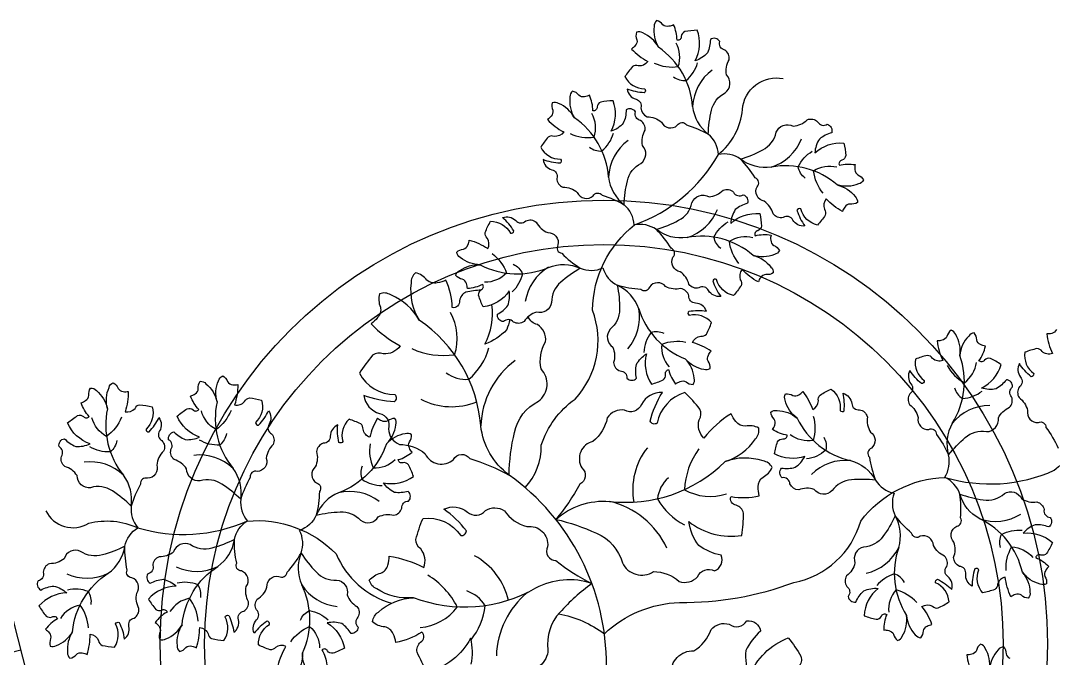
# Model space of a CAD drawing. Header units: millimetres. Extents: x 290.7 to 367.8, y 729.2 to 750.9.
# Drawn here: x 348.747 to 349.306, y 744.06 to 744.405 of the extents above; entities that cross this region are included whole.
import ezdxf

# ---------------------------------------------------------------- set-up
doc = ezdxf.new("R2010")
doc.units = ezdxf.units.MM
for name, color, linetype in [('LAYOUT', 4, 'Continuous'), ('VEGET', 64, 'Continuous'), ('VEGET-I', 62, 'Continuous')]:
    doc.layers.add(name, color=color, linetype=linetype)

# ---------------------------------------------------------------- blocks, each defined once
blk = doc.blocks.new('VEGET-06')
at = {"layer": 'VEGET'}
for points in [[(0.02247, 0.3048, -0.080473), (0.01283, 0.30686, 0.299055), (0.0178, 0.30113, -0.444536), (0.02059, 0.29624, 0.302847), (0.02401, 0.29132, -0.177588), (0.03214, 0.28831, 0.507771), (0.04105, 0.28647, -0.55411), (0.04619, 0.28675, -0.053606), (0.05854, 0.28145, -0.053038), (0.06037, 0.29491, -0.229968), (0.06799, 0.30471, 0.453009), (0.06884, 0.31486, -0.177588), (0.07032, 0.32341, 0.302847), (0.06778, 0.32884, -0.444536), (0.06496, 0.33371, 0.420063), (0.05969, 0.33488, -0.102766), (0.05807, 0.32733, -0.124976), (0.0512, 0.32281, 0.21297), (0.0523, 0.34006, 0.034334), (0.0453, 0.33924, 0.263361), (0.04329, 0.33654, -0.496173), (0.04092, 0.33438, 0.105189), (0.03897, 0.34309, -0.101835), (0.03626, 0.34225, -0.254881), (0.03298, 0.34313, 0.174488), (0.02943, 0.34543, 0.236152), (0.02798, 0.34216, 0.172046), (0.03049, 0.33043, 0.172046), (0.0216, 0.33849, 0.236152), (0.01805, 0.33888, 0.174488), (0.01826, 0.33465, -0.254881), (0.01737, 0.33138, -0.101835), (0.01528, 0.32945, 0.081157), (0.02445, 0.32241, -0.26839), (0.01907, 0.3199, 0.263361), (0.01573, 0.31952, 0.034334), (0.01151, 0.31388, 0.28167), (0.02268, 0.30709, -0.447648)], [(-0.02496, 0.26509, -0.080473), (-0.0346, 0.26715, 0.299055), (-0.02963, 0.26142, -0.444536), (-0.02684, 0.25654, 0.302847), (-0.02341, 0.25161, -0.177588), (-0.01528, 0.2486, 0.507771), (-0.00638, 0.24676, -0.55411), (-0.00123, 0.24704, -0.053606), (0.01112, 0.24175, -0.053038), (0.01294, 0.25521, -0.229968), (0.02056, 0.265, 0.453009), (0.02141, 0.27516, -0.177588), (0.02289, 0.2837, 0.302847), (0.02036, 0.28914, -0.444536), (0.01753, 0.294, 0.420063), (0.01226, 0.29517, -0.102766), (0.01065, 0.28762, -0.124976), (0.00377, 0.2831, 0.21297), (0.00487, 0.30035, 0.034334), (-0.00212, 0.29954, 0.263361), (-0.00414, 0.29684, -0.496173), (-0.00651, 0.29467, 0.105189), (-0.00845, 0.30338, -0.101835), (-0.01117, 0.30254, -0.254881), (-0.01444, 0.30342, 0.174488), (-0.018, 0.30572, 0.236152), (-0.01944, 0.30245, 0.172046), (-0.01694, 0.29073, 0.172046), (-0.02582, 0.29878, 0.236152), (-0.02938, 0.29917, 0.174488), (-0.02917, 0.29494, -0.254881), (-0.03006, 0.29167, -0.101835), (-0.03215, 0.28974, 0.081157), (-0.02297, 0.2827, -0.26839), (-0.02835, 0.2802, 0.263361), (-0.0317, 0.27981, 0.034334), (-0.03591, 0.27417, 0.28167), (-0.02475, 0.26738, -0.447648)], [(0.10851, 0.23856, 0.080473), (0.11296, 0.22976, -0.299055), (0.10615, 0.2331, 0.444536), (0.10071, 0.23455, -0.302847), (0.09508, 0.2366, 0.177588), (0.09009, 0.24369, -0.507771), (0.08603, 0.25183, 0.55411), (0.08499, 0.25688, 0.053606), (0.07671, 0.26746, 0.053038), (0.08926, 0.27267, 0.229968), (0.09678, 0.28254, -0.453009), (0.10638, 0.28596, 0.177588), (0.11427, 0.28957, -0.302847), (0.12017, 0.28851, 0.444536), (0.12559, 0.28702, -0.420063), (0.12807, 0.28223, 0.102766), (0.12119, 0.27874, 0.124976), (0.11857, 0.27093, -0.21297), (0.13496, 0.27641, -0.034334), (0.13597, 0.26944, -0.263361), (0.13387, 0.2668, 0.496173), (0.13239, 0.26395, -0.105189), (0.14131, 0.2643, 0.101835), (0.14119, 0.26146, 0.254881), (0.14287, 0.25852, -0.174488), (0.14601, 0.25567, -0.236152), (0.14321, 0.25344, -0.172046), (0.13124, 0.25286, -0.172046), (0.14129, 0.24633, -0.236152), (0.14258, 0.24299, -0.174488), (0.13844, 0.24211, 0.254881), (0.1355, 0.24042, 0.101835), (0.13418, 0.2379, -0.081157), (0.12502, 0.24498, 0.26839), (0.12397, 0.23913, -0.263361), (0.12446, 0.2358, -0.034334), (0.12008, 0.23028, -0.28167), (0.11067, 0.23934, 0.447648)], [(0.06108, 0.19885, 0.080473), (0.06553, 0.19006, -0.299055), (0.05872, 0.19339, 0.444536), (0.05329, 0.19484, -0.302847), (0.04765, 0.19689, 0.177588), (0.04266, 0.20399, -0.507771), (0.03861, 0.21213, 0.55411), (0.03757, 0.21717, 0.053606), (0.02929, 0.22776, 0.053038), (0.04183, 0.23296, 0.229968), (0.04935, 0.24283, -0.453009), (0.05895, 0.24625, 0.177588), (0.06684, 0.24986, -0.302847), (0.07274, 0.2488, 0.444536), (0.07817, 0.24731, -0.420063), (0.08065, 0.24252, 0.102766), (0.07376, 0.23903, 0.124976), (0.07115, 0.23123, -0.21297), (0.08754, 0.2367, -0.034334), (0.08854, 0.22973, -0.263361), (0.08645, 0.22709, 0.496173), (0.08496, 0.22425, -0.105189), (0.09388, 0.22459, 0.101835), (0.09376, 0.22175, 0.254881), (0.09545, 0.21881, -0.174488), (0.09858, 0.21596, -0.236152), (0.09579, 0.21373, -0.172046), (0.08381, 0.21315, -0.172046), (0.09387, 0.20662, -0.236152), (0.09516, 0.20329, -0.174488), (0.09101, 0.2024, 0.254881), (0.08808, 0.20071, 0.101835), (0.08675, 0.1982, -0.081157), (0.0776, 0.20527, 0.26839), (0.07655, 0.19943, -0.263361), (0.07703, 0.1961, -0.034334), (0.07266, 0.19058, -0.28167), (0.06324, 0.19964, 0.447648)], [(-0.05107, 0.22694, 0.080473), (-0.05738, 0.23451, -0.299055), (-0.04999, 0.23279, 0.444536), (-0.04437, 0.23259, -0.302847), (-0.03842, 0.23186, 0.177588), (-0.03197, 0.22606, -0.507771), (-0.02619, 0.21904, 0.55411), (-0.02405, 0.21436, 0.053606), (-0.01361, 0.2059, 0.053038), (-0.02466, 0.19801, 0.229968), (-0.02978, 0.18671, -0.453009), (-0.03837, 0.18122, 0.177588), (-0.04525, 0.17593, -0.302847), (-0.05124, 0.17565, 0.444536), (-0.05686, 0.17588, -0.420063), (-0.06035, 0.18, 0.102766), (-0.05442, 0.18494, 0.124976), (-0.05362, 0.19313, -0.21297), (-0.06837, 0.18412, -0.034334), (-0.07091, 0.19069, -0.263361), (-0.06946, 0.19373, 0.496173), (-0.06865, 0.19684, -0.105189), (-0.07726, 0.1945, 0.101835), (-0.07779, 0.1973, 0.254881), (-0.08009, 0.19979, -0.174488), (-0.08378, 0.20186, -0.236152), (-0.08156, 0.20466, -0.172046), (-0.07002, 0.20791, -0.172046), (-0.08128, 0.21202, -0.236152), (-0.08328, 0.21498, -0.174488), (-0.07944, 0.21677, 0.254881), (-0.07696, 0.21908, 0.101835), (-0.07623, 0.22182, -0.081157), (-0.06573, 0.21698, 0.26839), (-0.06601, 0.22291, -0.263361), (-0.06723, 0.22605, -0.034334), (-0.0642, 0.23241, -0.28167), (-0.053, 0.22569, 0.447648)], [(0.04763, 0.18167, -0.080473), (0.05748, 0.18182, 0.299055), (0.05136, 0.18629, -0.444536), (0.04754, 0.19043, 0.302847), (0.0431, 0.19446, -0.177588), (0.0345, 0.19557, 0.507771), (0.02541, 0.19537, -0.55411), (0.02046, 0.19394, -0.053606), (0.00724, 0.19633, -0.053038), (0.00847, 0.18281, -0.229968), (0.00324, 0.17156, 0.453009), (0.00469, 0.16147, -0.177588), (0.00517, 0.15281, 0.302847), (0.00886, 0.14808, -0.444536), (0.0127, 0.14397, 0.420063), (0.0181, 0.14401, -0.102766), (0.01798, 0.15173, -0.124976), (0.02367, 0.15768, 0.21297), (0.02646, 0.14062, 0.034334), (0.03309, 0.14298, 0.263361), (0.03445, 0.14606, -0.496173), (0.03628, 0.1487, 0.105189), (0.04013, 0.14065, -0.101835), (0.04259, 0.14208, -0.254881), (0.04597, 0.14196, 0.174488), (0.04995, 0.14051, 0.236152), (0.05063, 0.14402, 0.172046), (0.04556, 0.15489, 0.172046), (0.05602, 0.14903, 0.236152), (0.05957, 0.14945, 0.174488), (0.05843, 0.15352, -0.254881), (0.05856, 0.15691, -0.101835), (0.06016, 0.15926, 0.081157), (0.04964, 0.16406, -0.26839), (0.05432, 0.16771, 0.263361), (0.05749, 0.16884, 0.034334), (0.06034, 0.17528, 0.28167), (0.04794, 0.17939, -0.447648)], [(0.17871, 0.14093, -0.080473), (0.17216, 0.1483, 0.299055), (0.17277, 0.14074, -0.444536), (0.17212, 0.13515, 0.302847), (0.17197, 0.12916, -0.177588), (0.17673, 0.12191, 0.507771), (0.18282, 0.11516, -0.55411), (0.18713, 0.11234, -0.053606), (0.19394, 0.10076, -0.053038), (0.20339, 0.11051, -0.229968), (0.21532, 0.11389, 0.453009), (0.22203, 0.12157, -0.177588), (0.22828, 0.12758, 0.302847), (0.22946, 0.13346, -0.444536), (0.23006, 0.13905, 0.420063), (0.22651, 0.14312, -0.102766), (0.22074, 0.13799, -0.124976), (0.21252, 0.13842, 0.21297), (0.22362, 0.15167, 0.034334), (0.21751, 0.15515, 0.263361), (0.21429, 0.15417, -0.496173), (0.21109, 0.15384, 0.105189), (0.21469, 0.16201, -0.101835), (0.212, 0.16294, -0.254881), (0.20988, 0.16558, 0.174488), (0.20838, 0.16954, 0.236152), (0.20528, 0.16776, 0.172046), (0.20035, 0.15683, 0.172046), (0.19796, 0.16858, 0.236152), (0.19533, 0.17101, 0.174488), (0.19299, 0.16748, -0.254881), (0.19034, 0.16537, -0.101835), (0.18752, 0.16505, 0.081157), (0.19074, 0.15394, -0.26839), (0.18492, 0.15511, 0.263361), (0.182, 0.15678, 0.034334), (0.17526, 0.15474, 0.28167), (0.18023, 0.14265, -0.447648)], [(-0.25663, 0.11371, 0.080473), (-0.25105, 0.12184, -0.299055), (-0.25071, 0.11426, 0.444536), (-0.24937, 0.1088, -0.302847), (-0.24847, 0.10287, 0.177588), (-0.25229, 0.09508, -0.507771), (-0.25749, 0.08762, 0.55411), (-0.26141, 0.08429, 0.053606), (-0.26673, 0.07194, 0.053038), (-0.27732, 0.08045, 0.229968), (-0.28958, 0.08231, -0.453009), (-0.29719, 0.08909, 0.177588), (-0.30414, 0.09428, -0.302847), (-0.30604, 0.09996, 0.444536), (-0.30734, 0.10544, -0.420063), (-0.30433, 0.10992, 0.102766), (-0.29796, 0.10555, 0.124976), (-0.28986, 0.107, -0.21297), (-0.30253, 0.11876, -0.034334), (-0.29689, 0.12298, -0.263361), (-0.29358, 0.12241, 0.496173), (-0.29037, 0.12247, -0.105189), (-0.29495, 0.13013, 0.101835), (-0.2924, 0.13139, 0.254881), (-0.29063, 0.13428, -0.174488), (-0.28964, 0.13839, -0.236152), (-0.28634, 0.13702, -0.172046), (-0.28008, 0.12679, -0.172046), (-0.27918, 0.13874, -0.236152), (-0.27687, 0.14147, -0.174488), (-0.27411, 0.13826, 0.254881), (-0.27121, 0.1365, 0.101835), (-0.26837, 0.13654, -0.081157), (-0.27018, 0.12512, 0.26839), (-0.26456, 0.127, -0.263361), (-0.26186, 0.12902, -0.034334), (-0.25492, 0.12783, -0.28167), (-0.25835, 0.11523, 0.447648)], [(-0.19489, 0.11754, 0.080473), (-0.18931, 0.12567, -0.299055), (-0.18897, 0.11809, 0.444536), (-0.18763, 0.11263, -0.302847), (-0.18673, 0.1067, 0.177588), (-0.19056, 0.09892, -0.507771), (-0.19575, 0.09145, 0.55411), (-0.19968, 0.08812, 0.053606), (-0.20499, 0.07578, 0.053038), (-0.21558, 0.08428, 0.229968), (-0.22785, 0.08615, -0.453009), (-0.23546, 0.09293, 0.177588), (-0.24241, 0.09811, -0.302847), (-0.24431, 0.1038, 0.444536), (-0.24561, 0.10927, -0.420063), (-0.24259, 0.11375, 0.102766), (-0.23623, 0.10939, 0.124976), (-0.22813, 0.11084, -0.21297), (-0.2408, 0.12259, -0.034334), (-0.23516, 0.12681, -0.263361), (-0.23184, 0.12624, 0.496173), (-0.22863, 0.12631, -0.105189), (-0.23322, 0.13396, 0.101835), (-0.23067, 0.13522, 0.254881), (-0.22889, 0.13811, -0.174488), (-0.2279, 0.14223, -0.236152), (-0.2246, 0.14085, -0.172046), (-0.21835, 0.13062, -0.172046), (-0.21745, 0.14258, -0.236152), (-0.21514, 0.14531, -0.174488), (-0.21238, 0.1421, 0.254881), (-0.20948, 0.14034, 0.101835), (-0.20664, 0.14038, -0.081157), (-0.20845, 0.12895, 0.26839), (-0.20282, 0.13084, -0.263361), (-0.20013, 0.13286, -0.034334), (-0.19319, 0.13167, -0.28167), (-0.19662, 0.11906, 0.447648)], [(0.02576, 0.11974, -0.080473), (0.03264, 0.13594, 0.299055), (0.02091, 0.12917, -0.444536), (0.01139, 0.12595, 0.302847), (0.0016, 0.12162, -0.177588), (-0.00645, 0.10838, 0.507771), (-0.0127, 0.0934, -0.55411), (-0.01395, 0.08429, -0.053606), (-0.02743, 0.06444, -0.053038), (-0.00446, 0.05666, -0.229968), (0.01012, 0.03997, 0.453009), (0.02763, 0.03502, -0.177588), (0.04211, 0.02953, 0.302847), (0.0525, 0.03213, -0.444536), (0.06199, 0.03542, 0.420063), (0.06583, 0.04427, -0.102766), (0.05315, 0.04966, -0.124976), (0.04756, 0.06325, 0.21297), (0.07742, 0.05546, 0.034334), (0.07837, 0.068, 0.263361), (0.07433, 0.07244, -0.496173), (0.07134, 0.07734, 0.105189), (0.08727, 0.07779, -0.101835), (0.08672, 0.08283, -0.254881), (0.08937, 0.08828, 0.174488), (0.09461, 0.09372, 0.236152), (0.08937, 0.09737, 0.172046), (0.06797, 0.09697, 0.172046), (0.0851, 0.1098, 0.236152), (0.087, 0.1159, 0.174488), (0.07952, 0.11698, -0.254881), (0.07408, 0.11965, -0.101835), (0.07142, 0.12396, 0.081157), (0.05595, 0.11027, -0.26839), (0.05339, 0.12055, 0.263361), (0.05385, 0.12655, 0.034334), (0.04539, 0.13586, 0.28167), (0.0297, 0.11859, -0.447648)], [(0.13507, 0.12566, 0.080473), (0.13447, 0.1355, -0.299055), (0.1394, 0.12974, 0.444536), (0.14381, 0.12625, -0.302847), (0.14817, 0.12213, 0.177588), (0.14994, 0.11364, -0.507771), (0.15043, 0.10456, 0.55411), (0.14939, 0.09952, 0.053606), (0.15278, 0.08652, 0.053038), (0.1392, 0.08671, 0.229968), (0.12838, 0.08064, -0.453009), (0.11821, 0.08131, 0.177588), (0.10954, 0.08112, -0.302847), (0.10455, 0.08444, 0.444536), (0.10016, 0.08795, -0.420063), (0.09978, 0.09334, 0.102766), (0.10749, 0.09381, 0.124976), (0.11298, 0.09994, -0.21297), (0.09577, 0.10142, -0.034334), (0.09761, 0.10821, -0.263361), (0.10058, 0.1098, 0.496173), (0.10307, 0.11183, -0.105189), (0.09475, 0.11505, 0.101835), (0.09598, 0.11761, 0.254881), (0.09561, 0.12098, -0.174488), (0.09386, 0.12483, -0.236152), (0.09731, 0.12578, -0.172046), (0.10853, 0.12155, -0.172046), (0.10189, 0.13154, -0.236152), (0.10203, 0.13511, -0.174488), (0.10618, 0.13428, 0.254881), (0.10955, 0.13467, 0.101835), (0.11177, 0.13645, -0.081157), (0.11736, 0.12632, 0.26839), (0.12064, 0.13127, -0.263361), (0.12152, 0.13452, -0.034334), (0.12773, 0.13785, -0.28167), (0.13278, 0.1258, 0.447648)], [(-0.14969, 0.10784, -0.080473), (-0.15032, 0.11767, 0.299055), (-0.15449, 0.11134, -0.444536), (-0.15844, 0.10733, 0.302847), (-0.16225, 0.1027, -0.177588), (-0.16294, 0.09405, 0.507771), (-0.1623, 0.08498, -0.55411), (-0.16063, 0.08011, -0.053606), (-0.16238, 0.06679, -0.053038), (-0.14893, 0.06867, -0.229968), (-0.13744, 0.06399, 0.453009), (-0.12743, 0.06593, -0.177588), (-0.11881, 0.06682, 0.302847), (-0.11426, 0.07074, -0.444536), (-0.11035, 0.07477, 0.420063), (-0.11065, 0.08017, -0.102766), (-0.11835, 0.07967, -0.124976), (-0.12457, 0.08507, 0.21297), (-0.10767, 0.08868, 0.034334), (-0.11035, 0.09519, 0.263361), (-0.11349, 0.0964, -0.496173), (-0.11621, 0.0981, 0.105189), (-0.10836, 0.10233, -0.101835), (-0.1099, 0.10472, -0.254881), (-0.10995, 0.10811, 0.174488), (-0.1087, 0.11215, 0.236152), (-0.11224, 0.11266, 0.172046), (-0.12284, 0.10707, 0.172046), (-0.1175, 0.1178, 0.236152), (-0.11809, 0.12133, 0.174488), (-0.1221, 0.11998, -0.254881), (-0.12549, 0.11995, -0.101835), (-0.12791, 0.12144, 0.081157), (-0.1322, 0.1107, -0.26839), (-0.13607, 0.1152, 0.263361), (-0.13735, 0.11831, 0.034334), (-0.14392, 0.12084, 0.28167), (-0.14743, 0.10826, -0.447648)], [(0.20878, 0.03659, 0.080473), (0.20716, 0.02687, -0.299055), (0.20365, 0.0336, 0.444536), (0.20013, 0.03798, -0.302847), (0.19681, 0.04297, 0.177588), (0.19698, 0.05165, -0.507771), (0.19854, 0.06061, 0.55411), (0.20069, 0.06528, 0.053606), (0.20029, 0.07872, 0.053038), (0.21348, 0.07548, 0.229968), (0.22539, 0.07898, -0.453009), (0.23515, 0.07604, 0.177588), (0.24364, 0.07428, -0.302847), (0.24777, 0.06993, 0.444536), (0.25126, 0.06552, -0.420063), (0.25041, 0.06019, 0.102766), (0.2428, 0.06145, 0.124976), (0.23607, 0.05672, -0.21297), (0.25252, 0.05142, -0.034334), (0.2492, 0.04521, -0.263361), (0.24595, 0.04432, 0.496173), (0.24307, 0.04291, -0.105189), (0.25045, 0.0379, 0.101835), (0.24868, 0.03569, 0.254881), (0.24829, 0.03232, -0.174488), (0.24913, 0.02817, -0.236152), (0.24556, 0.02802, -0.172046), (0.23557, 0.03465, -0.172046), (0.2398, 0.02344, -0.236152), (0.23886, 0.01998, -0.174488), (0.235, 0.02173, 0.254881), (0.23163, 0.0221, 0.101835), (0.22907, 0.02086, -0.081157), (0.22589, 0.03198, 0.26839), (0.22158, 0.0279, -0.263361), (0.22, 0.02493, -0.034334), (0.21321, 0.02307, -0.28167), (0.21099, 0.03595, 0.447648)], [(0.18776, 0.03072, -0.080473), (0.1958, 0.02501, 0.299055), (0.19351, 0.03224, -0.444536), (0.19289, 0.03783, 0.302847), (0.1917, 0.04371, -0.177588), (0.18543, 0.0497, 0.507771), (0.17798, 0.05492, -0.55411), (0.17315, 0.0567, -0.053606), (0.16391, 0.06646, -0.053038), (0.1569, 0.05484, -0.229968), (0.14602, 0.04887, 0.453009), (0.14121, 0.03988, -0.177588), (0.13646, 0.03262, 0.302847), (0.13663, 0.02663, -0.444536), (0.13729, 0.02104, 0.420063), (0.14167, 0.01788, -0.102766), (0.14614, 0.02416, -0.124976), (0.15425, 0.02559, 0.21297), (0.14639, 0.01019, 0.034334), (0.15314, 0.00817, 0.263361), (0.15606, 0.00984, -0.496173), (0.15909, 0.01089, 0.105189), (0.15742, 0.00212, -0.101835), (0.16025, 0.00181, -0.254881), (0.16291, -0.00029, 0.174488), (0.16526, -0.00381, 0.236152), (0.16788, -0.00138, 0.172046), (0.17024, 0.01037, 0.172046), (0.17519, -0.00054, 0.236152), (0.1783, -0.00231, 0.174488), (0.17979, 0.00165, -0.254881), (0.1819, 0.0043, -0.101835), (0.18459, 0.00524, 0.081157), (0.17896, 0.01534, -0.26839), (0.18489, 0.01551, 0.263361), (0.18811, 0.01454, 0.034334), (0.19422, 0.01804, 0.28167), (0.18666, 0.0287, -0.447648)], [(-0.21172, 0.01027, -0.080473), (-0.20889, 0.00083, 0.299055), (-0.20625, 0.00794, -0.444536), (-0.2033, 0.01273, 0.302847), (-0.20063, 0.01809, -0.177588), (-0.20189, 0.02667, 0.507771), (-0.20455, 0.03537, -0.55411), (-0.20726, 0.03974, -0.053606), (-0.20855, 0.05312, -0.053038), (-0.22123, 0.04827, -0.229968), (-0.23348, 0.05025, 0.453009), (-0.2428, 0.04612, -0.177588), (-0.251, 0.04332, 0.302847), (-0.25455, 0.03848, -0.444536), (-0.25747, 0.03367, 0.420063), (-0.25596, 0.02848, -0.102766), (-0.24857, 0.03069, -0.124976), (-0.2413, 0.02683, 0.21297), (-0.25696, 0.01952, 0.034334), (-0.25289, 0.01377, 0.263361), (-0.24956, 0.0133, -0.496173), (-0.24652, 0.01226, 0.105189), (-0.25323, 0.00637, -0.101835), (-0.25119, 0.00439, -0.254881), (-0.25038, 0.0011, 0.174488), (-0.2507, -0.00312, 0.236152), (-0.24713, -0.00282, 0.172046), (-0.23805, 0.005, 0.172046), (-0.24085, -0.00666, 0.236152), (-0.23949, -0.00996, 0.174488), (-0.23588, -0.00775, -0.254881), (-0.23258, -0.00696, -0.101835), (-0.22989, -0.00787, 0.081157), (-0.22812, 0.00356, -0.26839), (-0.22333, 0.00004, 0.263361), (-0.22139, -0.00271, 0.034334), (-0.21442, -0.0037, 0.28167), (-0.21382, 0.00935, -0.447648)], [(-0.27345, 0.00643, -0.080473), (-0.27063, -0.00301, 0.299055), (-0.26798, 0.0041, -0.444536), (-0.26504, 0.00889, 0.302847), (-0.26236, 0.01426, -0.177588), (-0.26362, 0.02284, 0.507771), (-0.26628, 0.03154, -0.55411), (-0.269, 0.03591, -0.053606), (-0.27028, 0.04929, -0.053038), (-0.28296, 0.04443, -0.229968), (-0.29521, 0.04642, 0.453009), (-0.30453, 0.04229, -0.177588), (-0.31274, 0.03948, 0.302847), (-0.31629, 0.03465, -0.444536), (-0.3192, 0.02984, 0.420063), (-0.3177, 0.02465, -0.102766), (-0.3103, 0.02686, -0.124976), (-0.30304, 0.023, 0.21297), (-0.31869, 0.01568, 0.034334), (-0.31462, 0.00994, 0.263361), (-0.31129, 0.00947, -0.496173), (-0.30825, 0.00842, 0.105189), (-0.31496, 0.00254, -0.101835), (-0.31292, 0.00056, -0.254881), (-0.31212, -0.00274, 0.174488), (-0.31243, -0.00696, 0.236152), (-0.30887, -0.00666, 0.172046), (-0.29978, 0.00117, 0.172046), (-0.30258, -0.01049, 0.236152), (-0.30122, -0.0138, 0.174488), (-0.29761, -0.01159, -0.254881), (-0.29432, -0.0108, -0.101835), (-0.29162, -0.01171, 0.081157), (-0.28985, -0.00028, -0.26839), (-0.28507, -0.00379, 0.263361), (-0.28312, -0.00654, 0.034334), (-0.27615, -0.00753, 0.28167), (-0.27556, 0.00552, -0.447648)]]:
    blk.add_lwpolyline(points, format="xyb", close=True, dxfattribs=at)
for points in [[(-0.06947, 0.19372, 0.023593), (-0.07803, 0.19249, 0.263361), (-0.08159, 0.18765, -0.496173), (-0.08581, 0.18376, 0.105189), (-0.08937, 0.19929, -0.101835), (-0.09421, 0.19777, -0.254881), (-0.10007, 0.19929, 0.174488), (-0.10644, 0.20337, 0.236152), (-0.10899, 0.19751, 0.172046), (-0.10439, 0.1766, 0.172046), (-0.12034, 0.19089, 0.236152), (-0.12669, 0.19155, 0.174488)], [(-0.12669, 0.19155, 0.174488), (-0.12628, 0.184, -0.254881), (-0.12783, 0.17815, -0.101835), (-0.13154, 0.17469, 0.081157), (-0.11508, 0.16221, -0.26839), (-0.12466, 0.15768, 0.263361), (-0.13063, 0.15695, 0.034334), (-0.1381, 0.14684, 0.28167), (-0.11809, 0.13484, -0.447648), (-0.11844, 0.13075, -0.080473), (-0.13567, 0.13432, 0.299055), (-0.12674, 0.12414, -0.444536), (-0.12171, 0.11544, 0.302847), (-0.11554, 0.10669, -0.177588), (-0.10099, 0.10139, 0.507771), (-0.08506, 0.0982, -0.55411), (-0.07589, 0.09877, -0.053606), (-0.05378, 0.08944, -0.053038), (-0.05065, 0.11349, -0.229968), (-0.03715, 0.13106, 0.453009), (-0.03574, 0.1492, -0.177588), (-0.03319, 0.16448, 0.302847), (-0.03778, 0.17416, -0.270667), (-0.04286, 0.17871, 0.420063)], [(-0.05324, 0.1769, -0.043254), (-0.0551, 0.17136, -0.124976), (-0.06733, 0.16321, 0.152188), (-0.0634, 0.18539, 0.034334)], [(0.25473, 0.17137, -0.254881), (0.25207, 0.16926, -0.101835), (0.24925, 0.16895, 0.081157), (0.25247, 0.15784, -0.26839), (0.24665, 0.15901, 0.263361), (0.24373, 0.16068, 0.034334), (0.23699, 0.15863, 0.28167), (0.24196, 0.14655, -0.447648), (0.24044, 0.14483, -0.080473), (0.23389, 0.1522, 0.299055), (0.2345, 0.14464, -0.444536), (0.23385, 0.13905, 0.302847), (0.2337, 0.13305, -0.177588), (0.23846, 0.12581, 0.507771), (0.24455, 0.11905, -0.55411), (0.24886, 0.11623, -0.053606), (0.25567, 0.10465, -0.053038)], [(-0.07516, -0.0172, 0.124976), (-0.07542, -0.00251, -0.21297), (-0.09973, -0.02151, -0.034334), (-0.10558, -0.01038, -0.263361), (-0.10363, -0.00469, 0.496173), (-0.10284, 0.00098, -0.105189), (-0.11764, -0.00492, 0.101835), (-0.11913, -0.00007, 0.254881), (-0.12373, 0.00387, -0.174488), (-0.1307, 0.00679, -0.236152), (-0.12734, 0.01222, -0.172046), (-0.10753, 0.02034, -0.172046), (-0.12835, 0.02532, -0.236152), (-0.13251, 0.03017, -0.174488), (-0.12607, 0.03412, 0.254881), (-0.12214, 0.03873, 0.101835), (-0.12141, 0.04375, -0.081157), (-0.10178, 0.03732, 0.26839), (-0.1035, 0.04778, -0.263361), (-0.1063, 0.0531, -0.034334), (-0.10224, 0.065, -0.28167), (-0.08098, 0.05538, 0.447648), (-0.07782, 0.05799, 0.080473), (-0.09057, 0.07013, -0.299055), (-0.07711, 0.06858, 0.444536), (-0.0671, 0.06939, -0.302847), (-0.05639, 0.0693, 0.177588), (-0.04375, 0.06035, -0.507771), (-0.03207, 0.04907, 0.55411), (-0.0273, 0.04121, 0.053606), (-0.00705, 0.02834, 0.053038), (-0.02505, 0.01208, 0.229968), (-0.03181, -0.00902, -0.453009), (-0.04592, -0.02051, 0.177588)], [(-0.1664, -0.02231, -0.172046), (-0.1702, -0.01094, -0.172046), (-0.17376, -0.02239, -0.236152)], [(-0.1838, -0.01782, -0.081157), (-0.17947, -0.0071, 0.26839), (-0.18538, -0.00767, -0.263361), (-0.18846, -0.00904, -0.034334), (-0.19495, -0.00632, -0.28167), (-0.18879, 0.0052, 0.447648), (-0.19013, 0.00706, 0.080473), (-0.19739, 0.00039, -0.299055), (-0.19602, 0.00785, 0.444536), (-0.1961, 0.01348, -0.302847), (-0.19565, 0.01946, 0.177588), (-0.19018, 0.02619, -0.507771), (-0.18344, 0.0323, 0.55411), (-0.17887, 0.03466, 0.053606), (-0.17092, 0.0455, 0.053038), (-0.16251, 0.03484, 0.229968), (-0.15097, 0.03028, -0.453009), (-0.14508, 0.02196, 0.177588), (-0.13946, 0.01535, -0.302847), (-0.13889, 0.00938, 0.444536), (-0.13885, 0.00376, -0.420063), (-0.14279, 0.00007, 0.102766), (-0.14802, 0.00575, 0.124976), (-0.15623, 0.00615, -0.21297), (-0.14652, -0.00814, -0.034334), (-0.15296, -0.011, -0.263361), (-0.15607, -0.0097, 0.496173), (-0.15921, -0.00904, -0.105189), (-0.15646, -0.01753, 0.101835)], [(0.03764, -0.0227, -0.453009), (0.05032, -0.00963, 0.177588), (0.06008, 0.00239, -0.302847), (0.07037, 0.00535, 0.444536), (0.08023, 0.00726, -0.420063), (0.088, 0.00154, 0.102766), (0.07974, -0.00949, 0.124976), (0.08172, -0.02405, -0.21297), (0.10364, -0.00232, -0.034334), (0.11075, -0.01269, -0.263361), (0.10948, -0.01857, 0.496173)], [(0.22868, -0.01392, -0.254881), (0.22656, -0.01127, 0.174488), (0.22506, -0.00731, 0.236152), (0.22196, -0.00909, 0.172046), (0.21703, -0.02002, 0.172046), (0.21464, -0.00827, 0.236152), (0.21201, -0.00585, 0.174488), (0.20967, -0.00938, -0.254881), (0.20702, -0.01149, -0.101835), (0.20419, -0.0118, 0.081157), (0.20741, -0.02291, -0.26839)]]:
    blk.add_lwpolyline(points, format="xyb", dxfattribs=at)
at = {"layer": 'VEGET-I'}
for points in [[(0.02806, 0.32151, 0.141386), (0.0416, 0.31952, 0.210123), (0.04034, 0.33282, 0.210123)], [(0.03891, 0.31386, 0.187629), (0.04604, 0.31173, 0.152006), (0.05244, 0.32166)], [(-0.04471, 0.08234, 0.19541), (-0.03559, 0.10619, -0.16319), (-0.01656, 0.13219, 0.283578), (-0.00671, 0.18239, -0.225144), (0.017, 0.23042, 0.180253), (0.06423, 0.27004, 0.200258), (0.07785, 0.29534, -0.457443), (0.10077, 0.31275)], [(-0.01936, 0.28181, 0.141386), (-0.00582, 0.27981, 0.210123), (-0.00709, 0.29311, 0.210123)], [(-0.00851, 0.27415, 0.187629), (-0.00139, 0.27202, 0.152006), (0.00502, 0.28196)], [(0.13124, 0.25286, 0.227943), (0.09401, 0.26291, -0.2044), (0.07671, 0.26746, 0.204998), (0.06423, 0.27004, 0.204998)], [(0.11306, 0.25677, -0.187629), (0.10918, 0.26311, -0.152006), (0.11715, 0.27185)], [(0.12323, 0.24824, -0.141386), (0.11784, 0.26081, -0.210123), (0.13102, 0.26299, -0.210123)], [(0.08381, 0.21315, 0.227943), (0.04658, 0.22321, -0.2044), (0.02929, 0.22776, 0.204998), (0.0168, 0.23033, 0.204998)], [(0.06564, 0.21706, -0.187629), (0.06175, 0.22341, -0.152006), (0.06972, 0.23214)], [(0.07581, 0.20853, -0.141386), (0.07042, 0.22111, -0.210123), (0.0836, 0.22329, -0.210123)], [(-0.06325, 0.21421, -0.141386), (-0.05518, 0.20316, -0.210123), (-0.06754, 0.19808, -0.210123)], [(-0.07002, 0.20791, 0.227943), (-0.03148, 0.20645, -0.2044), (-0.01361, 0.2059, 0.204998), (-0.00086, 0.20618, 0.204998)], [(-0.05143, 0.20817, -0.187629), (-0.04622, 0.20286, -0.152006), (-0.05203, 0.19256)], [(-0.05378, 0.08944, -0.2044), (-0.06969, 0.11712, 0.227943), (-0.10439, 0.1766, 0.227943)], [(0.03364, 0.16915, 0.187629), (0.02621, 0.16963, 0.152006), (0.02219, 0.15852)], [(0.04592, 0.16413, 0.141386), (0.03228, 0.16303, 0.210123), (0.03649, 0.15036, 0.210123)], [(-0.08917, 0.1471, 0.187629), (-0.07643, 0.14337, 0.152006), (-0.06509, 0.16117)], [(0.19311, 0.15108, 0.141386), (0.20284, 0.14146, 0.210123), (0.2097, 0.15292, 0.210123)], [(0.19732, 0.13849, 0.187629), (0.2018, 0.13255, 0.152006), (0.21285, 0.13676)], [(-0.21045, 0.12582, -0.141386), (-0.2189, 0.11505, -0.210123), (-0.22714, 0.12557, -0.210123)], [(0.11771, 0.12262, -0.141386), (0.11767, 0.10894, -0.210123), (0.10471, 0.11217, -0.210123)], [(-0.27219, 0.12198, -0.141386), (-0.28063, 0.11122, -0.210123), (-0.28887, 0.12174, -0.210123)], [(0.10853, 0.12155, 0.227943), (0.13872, 0.09755, -0.2044), (0.15278, 0.08652, 0.204998), (0.16323, 0.0792, 0.204998)], [(-0.21305, 0.1128, -0.187629), (-0.21676, 0.10635, -0.152006), (-0.22824, 0.10915)], [(0.12366, 0.11075, -0.187629), (0.12471, 0.10339, -0.152006), (0.11393, 0.09853)], [(-0.27479, 0.10897, -0.187629), (-0.27849, 0.10251, -0.152006), (-0.28998, 0.10531)], [(-0.12284, 0.10707, -0.227943), (-0.1498, 0.07949, 0.2044), (-0.16238, 0.06679, -0.204998), (-0.17183, 0.05822, -0.204998)], [(-0.13209, 0.10698, 0.141386), (-0.13034, 0.09341, 0.210123), (-0.11788, 0.09823, 0.210123)], [(0, 0, -0.184108), (0.04229, 0.01762, 0.090654), (0.10674, 0.02889, 0.283578), (0.14442, 0.0635, -0.225144), (0.19197, 0.08814, 0.180253), (0.25349, 0.09209, -0.331613), (0.27623, 0.0957, 0.460523), (0.30035, 0.10468, 0.460523)], [(0.05315, 0.10425, 0.141386), (0.04505, 0.08119, 0.210123), (0.0688, 0.07889, 0.210123)], [(-0.13651, 0.09447, 0.187629), (-0.13663, 0.08703, 0.152006), (-0.12533, 0.08355)], [(-0.02743, 0.06444, -0.2044), (0.00283, 0.07461, 0.227943), (0.06797, 0.09697, 0.227943)], [(0.03605, 0.08783, 0.187629), (0.02989, 0.07606, 0.152006), (0.04513, 0.06146)], [(0.23557, 0.03465, 0.227943), (0.21153, 0.06481, -0.2044), (0.20029, 0.07872, 0.204998), (0.19176, 0.08819, 0.204998)], [(-0.31478, 0.06923, 0.442149), (-0.29067, 0.06228, -0.170927), (-0.26299, 0.05975, 0.180253), (-0.20146, 0.06351, -0.225144), (-0.15121, 0.04499, 0.225652), (-0.11993, 0.01718, 0.090654)], [(-0.29978, 0.00117, -0.227943), (-0.27969, 0.03409, 0.2044), (-0.27028, 0.04929, -0.204998), (-0.26299, 0.05975, -0.204998)], [(-0.23805, 0.005, -0.227943), (-0.21796, 0.03792, 0.2044), (-0.20855, 0.05312, -0.204998), (-0.20126, 0.06359, -0.204998)], [(0.22324, 0.04857, -0.187629), (0.22387, 0.05598, -0.152006), (0.23546, 0.0583)], [(0.22638, 0.03567, -0.141386), (0.22949, 0.049, -0.210123), (0.2414, 0.04294, -0.210123)], [(-0.00705, 0.02834, 0.2044), (-0.03887, 0.02566, -0.227943), (-0.10753, 0.02034)], [(-0.10381, 0.00351, 0.210123), (-0.08293, 0.01505, 0.141386), (-0.09951, 0.033)], [(0.16908, 0.02893, 0.187629), (0.16338, 0.03371, 0.152006), (0.15356, 0.02714)], [(-0.28929, 0.01651, 0.187629), (-0.29084, 0.02379, 0.152006), (-0.30263, 0.02464)], [(-0.22755, 0.02035, 0.187629), (-0.2291, 0.02762, 0.152006), (-0.24089, 0.02847)], [(-0.0752, -0.00334, 0.14874), (-0.06731, 0.01577, 0.187629), (-0.07763, 0.02412, 0.187629)], [(0.176, 0.0176, 0.141386), (0.16436, 0.0248, 0.210123), (0.16025, 0.01209, 0.210123)], [(-0.22906, 0.00716, 0.141386), (-0.23381, 0.01999, 0.210123), (-0.24487, 0.0125, 0.210123)], [(-0.29079, 0.00332, 0.141386), (-0.29554, 0.01616, 0.210123), (-0.3066, 0.00867, 0.210123)], [(-0.17136, 0.00761, -0.187629), (-0.16631, 0.01307, -0.152006), (-0.15574, 0.00777)], [(-0.02576, 0.0113, -0.11068), (0, 0, -0.184108)], [(-0.17682, -0.00449, -0.141386), (-0.16617, 0.00411, -0.210123), (-0.1605, -0.00799, -0.210123)]]:
    blk.add_lwpolyline(points, format="xyb", dxfattribs=at)
for centre, radius, start, end in [((0.00535, 0.29372), 0.04449, 4.24468, 55.60775), ((0.07677, 0.29582), 0.02707, 126.34296, 177.47547), ((0.07236, 0.29957), 0.02278, 186.4415, 232.64996), ((-0.04207, 0.25401), 0.04449, 4.24468, 55.60775), ((0.04805, 0.26911), 0.01621, 3.29685, 49.63683), ((0.02934, 0.25611), 0.02707, 126.34296, 177.47547), ((0.08594, 0.28875), 0.02707, 287.33475, 338.46726), ((0.02494, 0.25986), 0.02278, 186.4415, 232.64996), ((0.00062, 0.2294), 0.01621, 3.29685, 49.63683), ((0.03852, 0.24905), 0.02707, 287.33475, 338.46726), ((-0.01783, 0.18308), 0.02707, 120.28725, 171.41976), ((0.0147, 0.21072), 0.01621, 196.24935, 242.58932), ((-0.00217, 0.17558), 0.02278, 19.394, 65.60245), ((-0.11262, 0.16637), 0.02963, 342.03279, 29.49889), ((-0.0073, 0.17825), 0.02707, 319.29545, 10.42796), ((0.06182, 0.19631), 0.04449, 197.19717, 248.56024), ((-0.09061, 0.20087), 0.04407, 245.86671, 278.05673), ((-0.02139, 0.11528), 0.04834, 126.68292, 177.81543), ((0.15835, 0.14214), 0.04449, 327.91772, 19.28079), ((-0.17484, 0.12128), 0.04449, 167.88407, 219.24715), ((-0.08616, 0.16614), 0.03819, 242.94999, 291.81669), ((0.21713, 0.10153), 0.02707, 90.016, 141.14851), ((-0.23658, 0.11745), 0.04449, 167.88407, 219.24715), ((0.2158, 0.10716), 0.02278, 150.11454, 196.323), ((0.05414, 0.08114), 0.03819, 141.63448, 190.50119), ((-0.2281, 0.07366), 0.02707, 46.01635, 97.14886), ((0.17817, 0.09702), 0.01621, 326.96989, 13.30987), ((-0.28983, 0.06982), 0.02707, 46.01635, 97.14886), ((-0.22748, 0.07941), 0.02278, 350.84186, 37.05032), ((0.13587, 0.07063), 0.02707, 83.96029, 135.0928), ((-0.28922, 0.07557), 0.02278, 350.84186, 37.05032), ((-0.13006, -0.01731), 0.13121, 359.58217, 54.45096), ((-0.18888, 0.07404), 0.01621, 173.855, 220.19497), ((-0.14362, 0.05314), 0.02707, 52.07207, 103.20458), ((0.17845, 0.07363), 0.01621, 159.92238, 206.26236), ((-0.25061, 0.07021), 0.01621, 173.855, 220.19497), ((-0.00845, 0.02761), 0.04834, 25.36742, 76.49993), ((0.14404, 0.05532), 0.02278, 343.06704, 29.27549), ((0.22034, 0.0904), 0.02707, 251.00779, 302.1403), ((-0.18624, 0.0508), 0.01621, 340.90251, 27.24248), ((0.14149, 0.06051), 0.02707, 282.96849, 334.101), ((0.20787, 0.03411), 0.04449, 160.87021, 212.23328), ((-0.14982, 0.03692), 0.02278, 157.88937, 204.09783), ((-0.09131, 0.01028), 0.03819, 12.87783, 61.74454), ((-0.22989, 0.06222), 0.02707, 245.02456, 296.15707), ((-0.29163, 0.05838), 0.02707, 245.02456, 296.15707), ((-0.14793, 0.04239), 0.02707, 213.06386, 264.19637), ((-0.2105, 0.00791), 0.04449, 334.93158, 26.29465), ((-0.01261, -0.01402), 0.04834, 129.62395, 178.0116)]:
    blk.add_arc(centre, radius, start, end, dxfattribs=at)

msp = doc.modelspace()

# ---------------------------------------------------------------- hatches: boundary and pattern name
at = {"layer": 'LAYOUT'}
h = msp.add_hatch(dxfattribs=at)
h.set_pattern_fill('_USER', color=33, scale=0.1, angle=194.2817, style=0, pattern_type=0)
h.set_pattern_definition([(194.281712, (244.45205, -49.48908), (0.024668971, -0.096909452), [])])
h.paths.add_polyline_path([(348.84552, 743.67863), (348.72464, 744.15349), (347.44544, 743.82786), (347.56632, 743.353)])

# ---------------------------------------------------------------- linework, layer by layer
at = {"layer": 'LAYOUT', "color": 37}
msp.add_lwpolyline([(347.56632, 743.353), (348.84552, 743.67863), (348.72464, 744.15349), (347.44544, 743.82786)], close=True, dxfattribs=at)
at = {"layer": 'VEGET', "color": 37}
msp.add_circle((349.06274, 744.0679), 0.24, dxfattribs=at)
at = {"layer": 'VEGET', "color": 35}
msp.add_circle((349.06274, 744.0679), 0.216, dxfattribs=at)

# ---------------------------------------------------------------- block references
at = {"layer": 'VEGET', "xscale": 0.96, "yscale": 0.96, "zscale": 0.96}
msp.add_blockref('VEGET-06', (349.06304, 744.07337), dxfattribs=at)

doc.saveas('drawing.dxf')
